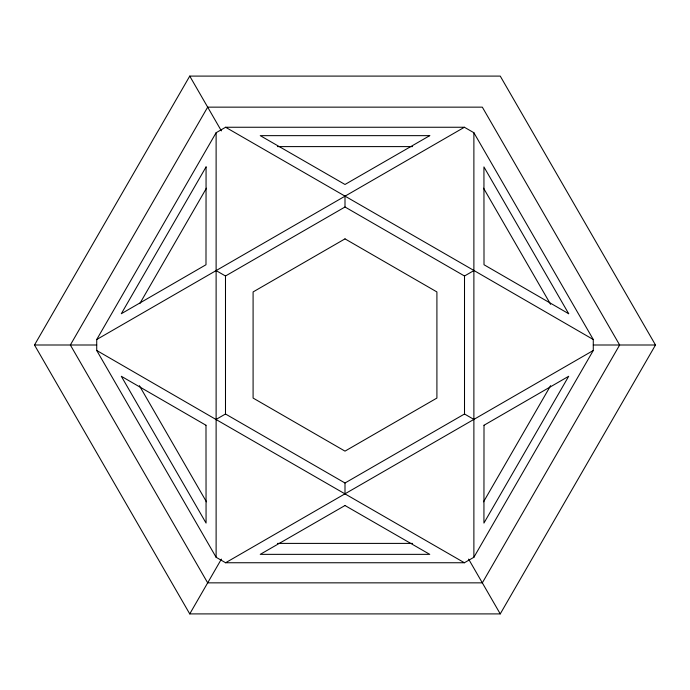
<?xml version="1.0" encoding="UTF-8"?>
<svg xmlns="http://www.w3.org/2000/svg" width="690" height="690" viewBox="0 0 690 690"><rect width="100%" height="100%" fill="white"/><g stroke="black" fill="none" stroke-linecap="round" stroke-linejoin="round"><path stroke-width="1.03" d="M216.117 557.279L216.117 132.721L225.604 127.253L464.396 127.253L473.883 132.721L593.279 339.523L593.279 350.477L473.883 557.279L464.396 562.747L225.604 562.747L216.117 557.279L96.721 350.477L96.721 339.523L216.117 132.721M473.883 557.279L473.883 132.721M34.5 345L189.75 76.098L500.25 76.098L655.5 345L500.25 613.902L189.75 613.902L34.5 345L96.712 345M139.794 303.626L206.431 188.197M189.75 613.902L221.387 559.107M483.569 501.803L550.611 385.667M96.721 339.523L464.396 127.253M225.604 562.747L593.279 350.477M225.492 276L345 207L464.508 276L464.508 414L345 483L225.492 414L225.492 276L216.005 270.523M96.721 350.477L216.005 419.477L225.492 414M464.508 276L473.995 270.523L593.279 339.523M277.414 146.599L412.586 146.599M593.288 345L655.5 345M277.414 543.401L412.586 543.401M225.604 127.253L473.995 270.523M464.508 414L473.995 419.477M216.005 419.477L464.396 562.747M483.569 188.197L550.611 304.333M189.75 76.098L221.387 130.893M468.614 559.107L500.25 613.902M139.389 385.667L206.431 501.803M345 196.046L345 207M345 483L345 493.954M206.069 166.928L205.991 264.744L121.319 313.717L206.069 166.928M484.009 425.256L483.932 523.072L568.681 376.283L484.009 425.256M207.673 107.148L70.354 345L207.673 582.852L482.327 582.852L619.646 345L482.327 107.148L207.673 107.148M429.749 135.645L345 184.48L260.251 135.645L429.749 135.645M345 238.869L253.092 291.939L253.092 398.061L345 451.131L436.908 398.061L436.908 291.939L345 238.869M345 505.52L260.251 554.355L429.749 554.355L345 505.52M568.681 313.717L484.009 264.744L483.932 166.928L568.681 313.717M205.991 425.256L121.319 376.283L206.069 523.072L205.991 425.256"/></g></svg>
